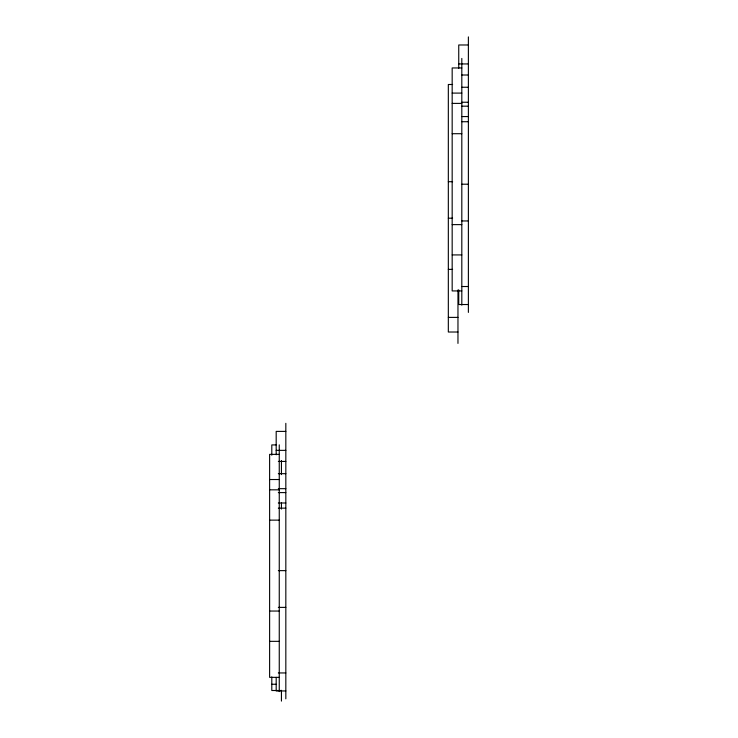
<?xml version="1.0" encoding="UTF-8"?>
<svg xmlns="http://www.w3.org/2000/svg" width="738" height="738" viewBox="0 0 738 738"><rect width="100%" height="100%" fill="white"/><g stroke="black" fill="none" stroke-linecap="round" stroke-linejoin="round"><path stroke-width="1.11" d="M468.381 44.981L458.741 44.981L458.741 68.366M458.741 63.938L468.381 63.938M461.813 67.951L452.173 67.951L452.173 290.929L461.813 290.929M461.951 75.008L468.381 75.008M452.606 84.492L448.326 84.492L448.326 332.017L457.966 332.017M461.951 87.25L468.381 87.25M452.173 93.099L461.813 93.099M461.951 102.241L468.381 102.241M452.173 103.394L461.813 103.394M461.951 106.18L468.381 106.18M461.951 116.567L468.381 116.567M461.951 121.724L468.381 121.724M452.173 133.707L461.813 133.707M448.326 181.705L452.606 181.705M461.951 184.205L468.381 184.205M448.326 218.199L452.606 218.199M461.951 220.957L468.381 220.957M452.173 224.62L461.813 224.62M452.173 254.924L461.813 254.924M448.326 269.388L452.606 269.388M461.951 286.519L468.381 286.519M468.381 304.526L458.741 304.526L458.741 289.896M448.326 317.395L457.966 317.395M285.827 431.398L276.187 431.398L276.187 454.793M276.086 444.922L271.796 444.922L271.796 455.198M276.187 450.364L285.827 450.364M279.259 454.377L269.619 454.377L269.619 677.355L279.259 677.355M278.337 461.434L285.827 461.434M278.337 473.676L285.827 473.676M269.619 479.525L279.259 479.525M278.337 488.667L285.827 488.667M269.619 489.82L279.259 489.82M278.337 492.597L285.827 492.597M278.337 502.993L285.827 502.993M278.337 508.141L285.827 508.141M269.619 520.133L279.259 520.133M278.337 570.631L285.827 570.631M278.337 607.383L285.827 607.383M269.619 611.046L279.259 611.046M269.619 641.34L279.259 641.34M278.337 672.945L285.827 672.945M271.796 684.255L276.086 684.255M281.436 690.51L271.796 690.51L271.796 676.903M285.827 690.952L276.187 690.952L276.187 677.364M468.381 36.9L468.381 312.405M461.813 58.431L461.813 305.163M457.966 289.969L457.966 343.41M285.827 423.326L285.827 698.831M281.436 460.484L281.436 474.626M281.436 502.855L281.436 509.063M281.436 690.325L281.436 701.1M279.259 444.857L279.259 691.589"/></g></svg>
